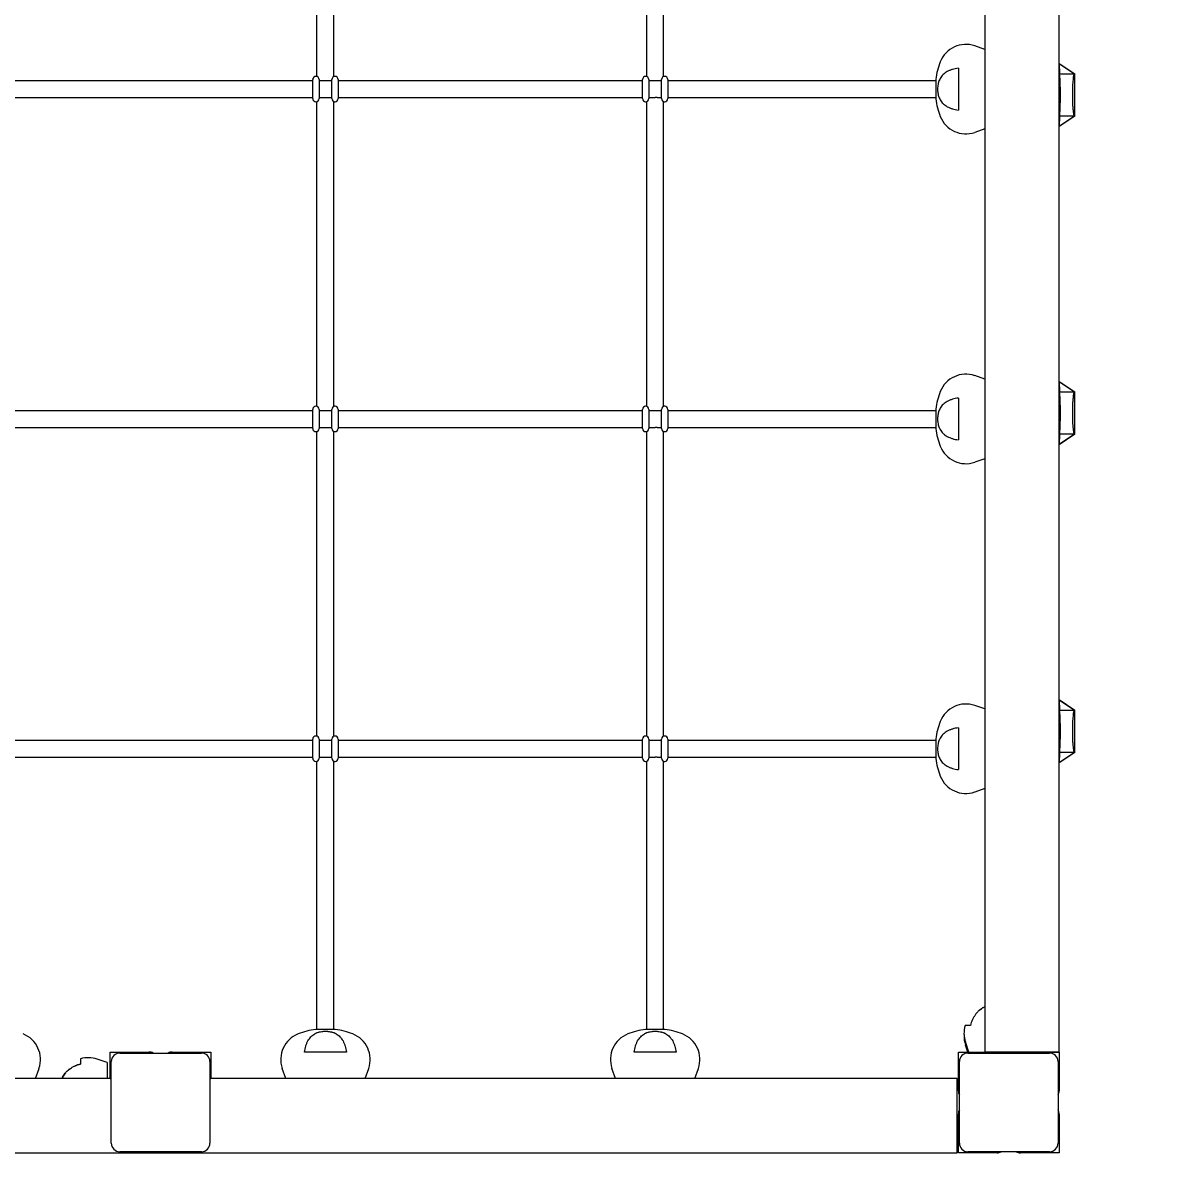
# Model space of a CAD drawing. Extents: x -5207 to 7460, y -6482 to 6318.
# Drawn here: x 2270 to 3346, y -1671 to -582 of the extents above; entities that cross this region are included whole.
import ezdxf

# ---------------------------------------------------------------- set-up
doc = ezdxf.new("R2010")
doc.units = 0
doc.header["$LTSCALE"] = 5
doc.header["$PDMODE"] = 33
doc.header["$PDSIZE"] = 20
doc.layers.get('Defpoints').update_dxf_attribs({"linetype": 'CONTINUOUS'})
for name, color, linetype in [('Lg_area', 4, 'CONTINUOUS'), ('Lg_dim', 7, 'CONTINUOUS'), ('Lg_prod', 40, 'CONTINUOUS')]:
    doc.layers.add(name, color=color, linetype=linetype)
doc.styles.add('LG1', font='arial.ttf', dxfattribs={"height": 185})
doc.dimstyles.new('LG_DIM', dxfattribs={"dimtxt": 185, "dimasz": 120, "dimexe": 50, "dimexo": 1, "dimgap": 50, "dimtad": 0, "dimtih": 1, "dimtoh": 1, "dimdec": 0, "dimrnd": 10, "dimdsep": 46, "dimtxsty": 'LG1', "dimcen": 2.5, "dimclrt": 4, "dimadec": 4, "dimazin": 0, "dimtfac": 1, "dimtdec": 0, "dimtmove": 0, "dimatfit": 3, "dimfxl": 1, "dimtolj": 1, "dimtzin": 0, "dimarcsym": 0})

# ---------------------------------------------------------------- blocks, each defined once
blk = doc.blocks.new('*D4')
at = {"layer": 'Defpoints', "color": 0, "transparency": 16777216}
for p in [(-2635.8, 778.5, 0.2), (5060.8, -1646.5), (5060.8, -6051.4)]:
    blk.add_point(p, dxfattribs=at)
at = {"layer": 'Lg_dim', "color": 0, "lineweight": -2, "transparency": 16777216}
for p, q in [((-2635.8, 777.5), (-2635.8, -6101.4)), ((5060.8, -1647.5), (5060.8, -6101.4)), ((-2515.8, -6051.4), (539, -6051.4)), ((4940.8, -6051.4), (1808.5, -6051.4))]:
    blk.add_line(p, q, dxfattribs=at)
at = {"layer": 'Lg_dim', "color": 0, "transparency": 16777216}
for points in [[(-2515.8, -6031.4), (-2515.8, -6071.4), (-2635.8, -6051.4)], [(4940.8, -6031.4), (4940.8, -6071.4), (5060.8, -6051.4)]]:
    blk.add_solid(points, dxfattribs=at)
at = {"layer": 'Lg_dim', "color": 4, "transparency": 16777216, "insert": (1173.7, -6051.4), "char_height": 185, "attachment_point": 5, "style": 'LG1'}
blk.add_mtext('\\A1;7700 mm\\P [(25\'-3{\\H1.000000x;\\S1/4;}")]', dxfattribs=at)
blk = doc.blocks.new('*D5')
at = {"layer": 'Defpoints', "color": 0, "transparency": 16777216}
for p in [(-283.4, 3694.5, 0.2), (-100, -4659.7), (6750.7, -4659.7)]:
    blk.add_point(p, dxfattribs=at)
at = {"layer": 'Lg_dim', "color": 0, "lineweight": -2, "transparency": 16777216}
for p, q in [((-282.4, 3694.5), (6800.7, 3694.5)), ((6750.7, 3574.5), (6750.7, -297.9)), ((6750.7, -4539.7), (6750.7, -1197.7)), ((-99, -4659.7), (6800.7, -4659.7))]:
    blk.add_line(p, q, dxfattribs=at)
at = {"layer": 'Lg_dim', "color": 0, "transparency": 16777216}
for points in [[(6730.7, 3574.5), (6770.7, 3574.5), (6750.7, 3694.5)], [(6730.7, -4539.7), (6770.7, -4539.7), (6750.7, -4659.7)]]:
    blk.add_solid(points, dxfattribs=at)
at = {"layer": 'Lg_dim', "color": 4, "transparency": 16777216, "insert": (6750.7, -747.8), "char_height": 185, "attachment_point": 5, "style": 'LG1'}
blk.add_mtext('\\A1;8350 mm\\P [(27\'-5{\\H1.000000x;\\S1/8;}")]', dxfattribs=at)

msp = doc.modelspace()

# ---------------------------------------------------------------- linework, layer by layer
at = {"layer": 'Lg_area', "linetype": 'Continuous', "lineweight": 0}
for radius in [1814.3, 1814]:
    msp.add_arc((3246.5, -1646.5), radius, 270, 0, dxfattribs=at)
at = {"layer": 'Lg_prod', "linetype": 'Continuous', "lineweight": 0}
for p, q in [((3177.5, -48.5), (3177.5, -1552.5)), ((3247.5, -1552.5), (3247.5, -48.5)), ((2547.5, -632.7), (2547.5, -345.3)), ((2563.5, -632.7), (2563.5, -345.3)), ((2858.5, -632.7), (2858.5, -345.3)), ((2874.5, -632.7), (2874.5, -345.3)), ((3177.5, -607), (3168, -603.7)), ((3247.5, -620.2), (3262.5, -630)), ((3247.5, -620.2), (3247.6, -620.3)), ((3247.6, -620.3), (3262, -630)), ((3247.6, -620.3), (3247.8, -630)), ((3152.5, -624.8), (3152.5, -644.5)), ((3247.8, -630), (3262, -630)), ((3247.8, -630), (3247.9, -630.4)), ((3261.6, -630.4), (3262, -630)), ((3262, -630), (3262, -630)), ((3262, -630), (3262.5, -630)), ((3262.5, -670), (3262.5, -630)), ((2256.5, -636.5), (2543.5, -636.5)), ((2543.5, -653.5), (2543.5, -635.5)), ((2547.5, -632.5), (2546.5, -632.5)), ((2549.5, -635.5), (2549.5, -653.5)), ((2549.5, -636.5), (2561.5, -636.5)), ((2561.5, -653.5), (2561.5, -635.5)), ((2564.5, -632.5), (2563.5, -632.5)), ((2567.5, -635.5), (2567.5, -653.5)), ((2567.5, -636.5), (2854.5, -636.5)), ((2854.5, -653.5), (2854.5, -635.5)), ((2858.5, -632.5), (2857.5, -632.5)), ((2860.5, -635.5), (2860.5, -653.5)), ((2860.5, -636.5), (2866.6, -636.5)), ((2866.6, -636.5), (2868.4, -636.5)), ((2868.4, -636.5), (2872.5, -636.5)), ((2872.5, -653.5), (2872.5, -635.5)), ((2875.5, -632.5), (2874.5, -632.5)), ((2878.5, -635.5), (2878.5, -653.5)), ((2878.5, -636.5), (3131.1, -636.5)), ((3131.1, -635.3), (3131.1, -644.5)), ((3134.3, -636.5), (3134.3, -636.5)), ((2256.5, -652.5), (2543.5, -652.5)), ((2549.5, -652.5), (2561.5, -652.5)), ((2567.5, -652.5), (2854.5, -652.5)), ((2860.5, -652.5), (2866.6, -652.5)), ((2868.4, -652.5), (2866.6, -652.5)), ((2868.4, -652.5), (2872.5, -652.5)), ((2878.5, -652.5), (3131.1, -652.5)), ((3131.1, -644.5), (3131.1, -653.7)), ((3152.5, -644.5), (3152.5, -664.2)), ((2546.5, -656.5), (2547.5, -656.5)), ((2547.5, -943.7), (2547.5, -656.3)), ((2563.5, -943.7), (2563.5, -656.3)), ((2563.5, -656.5), (2564.5, -656.5)), ((2857.5, -656.5), (2858.5, -656.5)), ((2858.5, -943.7), (2858.5, -656.3)), ((2874.5, -943.7), (2874.5, -656.3)), ((2874.5, -656.5), (2875.5, -656.5)), ((3262.5, -670), (3247.5, -679.8)), ((3262, -670), (3247.6, -679.7)), ((3247.8, -670), (3247.6, -679.7)), ((3247.9, -669.6), (3247.8, -670)), ((3262, -670), (3247.8, -670)), ((3261.6, -669.6), (3262, -670)), ((3262.5, -670), (3262, -670)), ((3262, -670), (3262, -670)), ((3177.5, -682), (3168, -685.3)), ((3247.6, -679.7), (3247.5, -679.8)), ((3177.5, -918), (3168, -914.7)), ((3247.5, -920.2), (3262.5, -930)), ((3247.5, -920.2), (3247.6, -920.3)), ((3247.6, -920.3), (3262, -930)), ((3247.6, -920.3), (3247.8, -930)), ((3152.5, -935.8), (3152.5, -955.5)), ((3247.8, -930), (3262, -930)), ((3247.8, -930), (3247.9, -930.4)), ((3261.6, -930.4), (3262, -930)), ((3262, -930), (3262, -930)), ((3262, -930), (3262.5, -930)), ((3262.5, -970), (3262.5, -930)), ((2543.5, -964.5), (2543.5, -946.5)), ((2547.5, -943.5), (2546.5, -943.5)), ((2549.5, -946.5), (2549.5, -964.5)), ((2561.5, -964.5), (2561.5, -946.5)), ((2564.5, -943.5), (2563.5, -943.5)), ((2567.5, -946.5), (2567.5, -964.5)), ((2854.5, -964.5), (2854.5, -946.5)), ((2858.5, -943.5), (2857.5, -943.5)), ((2860.5, -946.5), (2860.5, -964.5)), ((2872.5, -964.5), (2872.5, -946.5)), ((2875.5, -943.5), (2874.5, -943.5)), ((2878.5, -946.5), (2878.5, -964.5)), ((3131.1, -946.3), (3131.1, -955.5)), ((2256.5, -947.5), (2543.5, -947.5)), ((2549.5, -947.5), (2561.5, -947.5)), ((2567.5, -947.5), (2854.5, -947.5)), ((2860.5, -947.5), (2866.6, -947.5)), ((2866.6, -947.5), (2868.4, -947.5)), ((2868.4, -947.5), (2872.5, -947.5)), ((2878.5, -947.5), (3131.1, -947.5)), ((3131.1, -955.5), (3131.1, -964.7)), ((3134.3, -947.5), (3134.3, -947.5)), ((3152.5, -955.5), (3152.5, -975.2)), ((2256.5, -963.5), (2543.5, -963.5)), ((2546.5, -967.5), (2547.5, -967.5)), ((2547.5, -1254.7), (2547.5, -967.3)), ((2549.5, -963.5), (2561.5, -963.5)), ((2563.5, -1254.7), (2563.5, -967.3)), ((2563.5, -967.5), (2564.5, -967.5)), ((2567.5, -963.5), (2854.5, -963.5)), ((2857.5, -967.5), (2858.5, -967.5)), ((2858.5, -1254.7), (2858.5, -967.3)), ((2860.5, -963.5), (2866.6, -963.5)), ((2868.4, -963.5), (2866.6, -963.5)), ((2868.4, -963.5), (2872.5, -963.5)), ((2874.5, -1254.7), (2874.5, -967.3)), ((2874.5, -967.5), (2875.5, -967.5)), ((2878.5, -963.5), (3131.1, -963.5)), ((3262.5, -970), (3247.5, -979.8)), ((3247.6, -979.7), (3247.5, -979.8)), ((3262, -970), (3247.6, -979.7)), ((3247.8, -970), (3247.6, -979.7)), ((3247.9, -969.6), (3247.8, -970)), ((3262, -970), (3247.8, -970)), ((3261.6, -969.6), (3262, -970)), ((3262.5, -970), (3262, -970)), ((3262, -970), (3262, -970)), ((3177.5, -993), (3168, -996.3)), ((3177.5, -1229), (3168, -1225.7)), ((3247.5, -1220.2), (3262.5, -1230)), ((3247.5, -1220.2), (3247.6, -1220.3)), ((3247.6, -1220.3), (3262, -1230)), ((3247.6, -1220.3), (3247.8, -1230)), ((3247.8, -1230), (3262, -1230)), ((3247.8, -1230), (3247.9, -1230.4)), ((3261.6, -1230.4), (3262, -1230)), ((3262, -1230), (3262, -1230)), ((3262, -1230), (3262.5, -1230)), ((3262.5, -1270), (3262.5, -1230)), ((3152.5, -1246.8), (3152.5, -1266.5)), ((2256.5, -1258.5), (2543.5, -1258.5)), ((2543.5, -1275.5), (2543.5, -1257.5)), ((2547.5, -1254.5), (2546.5, -1254.5)), ((2549.5, -1257.5), (2549.5, -1275.5)), ((2549.5, -1258.5), (2561.5, -1258.5)), ((2561.5, -1275.5), (2561.5, -1257.5)), ((2564.5, -1254.5), (2563.5, -1254.5)), ((2567.5, -1257.5), (2567.5, -1275.5)), ((2567.5, -1258.5), (2854.5, -1258.5)), ((2854.5, -1275.5), (2854.5, -1257.5)), ((2858.5, -1254.5), (2857.5, -1254.5)), ((2860.5, -1257.5), (2860.5, -1275.5)), ((2860.5, -1258.5), (2866.6, -1258.5)), ((2866.6, -1258.5), (2868.4, -1258.5)), ((2868.4, -1258.5), (2872.5, -1258.5)), ((2872.5, -1275.5), (2872.5, -1257.5)), ((2875.5, -1254.5), (2874.5, -1254.5)), ((2878.5, -1257.5), (2878.5, -1275.5)), ((2878.5, -1258.5), (3131.1, -1258.5)), ((3131.1, -1257.3), (3131.1, -1266.5)), ((3134.3, -1258.5), (3134.3, -1258.5)), ((3131.1, -1266.5), (3131.1, -1275.7)), ((3152.5, -1266.5), (3152.5, -1286.2)), ((3262.5, -1270), (3247.5, -1279.8)), ((3262, -1270), (3247.6, -1279.7)), ((3247.8, -1270), (3247.6, -1279.7)), ((3247.9, -1269.6), (3247.8, -1270)), ((3262, -1270), (3247.8, -1270)), ((3261.6, -1269.6), (3262, -1270)), ((3262.5, -1270), (3262, -1270)), ((3262, -1270), (3262, -1270)), ((2256.5, -1274.5), (2543.5, -1274.5)), ((2546.5, -1278.5), (2547.5, -1278.5)), ((2547.5, -1531.1), (2547.5, -1278.3)), ((2549.5, -1274.5), (2561.5, -1274.5)), ((2563.5, -1531.1), (2563.5, -1278.3)), ((2563.5, -1278.5), (2564.5, -1278.5)), ((2567.5, -1274.5), (2854.5, -1274.5)), ((2857.5, -1278.5), (2858.5, -1278.5)), ((2858.5, -1531.1), (2858.5, -1278.3)), ((2860.5, -1274.5), (2866.6, -1274.5)), ((2868.4, -1274.5), (2866.6, -1274.5)), ((2868.4, -1274.5), (2872.5, -1274.5)), ((2874.5, -1531.1), (2874.5, -1278.3)), ((2874.5, -1278.5), (2875.5, -1278.5)), ((2878.5, -1274.5), (3131.1, -1274.5)), ((3247.6, -1279.7), (3247.5, -1279.8)), ((3177.5, -1304), (3168, -1307.3)), ((2555.5, -1531.1), (2546.3, -1531.1)), ((2547.5, -1534.3), (2547.5, -1534.3)), ((2564.7, -1531.1), (2555.5, -1531.1)), ((2866.5, -1531.1), (2857.3, -1531.1)), ((2858.5, -1534.3), (2858.5, -1534.3)), ((2875.7, -1531.1), (2866.5, -1531.1)), ((3163.8, -1527.5), (3158.8, -1527.5)), ((3162.5, -1552.5), (3159.2, -1543)), ((3161.5, -1552.5), (3159.2, -1546)), ((2352.5, -1552.5), (2389, -1552.5)), ((2352.5, -1577.5), (2352.5, -1552.5)), ((2361.5, -1553.5), (2438.5, -1553.5)), ((2411, -1552.5), (2447.5, -1552.5)), ((2447.5, -1552.5), (2447.5, -1577.5)), ((2555.5, -1552.5), (2535.8, -1552.5)), ((2575.2, -1552.5), (2555.5, -1552.5)), ((2866.5, -1552.5), (2846.8, -1552.5)), ((2886.2, -1552.5), (2866.5, -1552.5)), ((3152.5, -1589), (3152.5, -1552.5)), ((3152.5, -1552.5), (3189, -1552.5)), ((3161.5, -1553.5), (3238.5, -1553.5)), ((3247.5, -1552.5), (3177.5, -1552.5)), ((3211, -1552.5), (3247.5, -1552.5)), ((3247.5, -1552.5), (3247.5, -1589)), ((2282, -1577.5), (2285.3, -1568)), ((2324.5, -1558.8), (2324.5, -1563.8)), ((2349.5, -1562.5), (2340, -1559.2)), ((2349.5, -1562.5), (2349.5, -1577.5)), ((2353.5, -1638.5), (2353.5, -1561.5)), ((2446.5, -1561.5), (2446.5, -1638.5)), ((2518, -1577.5), (2514.7, -1568)), ((2593, -1577.5), (2596.3, -1568)), ((2829, -1577.5), (2825.7, -1568)), ((2904, -1577.5), (2907.3, -1568)), ((3153.5, -1638.5), (3153.5, -1561.5)), ((3246.5, -1561.5), (3246.5, -1638.5)), ((2353.5, -1577.5), (1647.5, -1577.5)), ((2352.5, -1577.5), (2353.5, -1577.5)), ((3151.5, -1577.5), (2446.5, -1577.5)), ((2446.5, -1577.5), (2447.5, -1577.5)), ((3151.5, -1647.5), (3151.5, -1577.5)), ((3152.5, -1647.5), (3152.5, -1611)), ((3247.5, -1611), (3247.5, -1647.5)), ((1647.5, -1647.5), (3151.5, -1647.5)), ((2438.5, -1646.5), (2361.5, -1646.5)), ((3189, -1647.5), (3152.5, -1647.5)), ((3238.5, -1646.5), (3161.5, -1646.5)), ((3247.5, -1647.5), (3211, -1647.5))]:
    msp.add_line(p, q, dxfattribs=at)
for centre, radius, start, end in [((3159.6, -628.3), 26, 71, 158.3892), ((3200.5, -644.5), 70, 158.3892, 172.425), ((2546.5, -635.5), 3, 90, 180), ((2546.5, -635.5), 3, 0, 90), ((2564.5, -635.5), 3, 90, 180), ((2564.5, -635.5), 3, 0, 90), ((2857.5, -635.5), 3, 90, 180), ((2857.5, -635.5), 3, 0, 90), ((2875.5, -635.5), 3, 90, 180), ((2875.5, -635.5), 3, 0, 90), ((2546.5, -653.5), 3, 180, 270), ((2546.5, -653.5), 3, 270, 0), ((2564.5, -653.5), 3, 180, 270), ((2564.5, -653.5), 3, 270, 0), ((2857.5, -653.5), 3, 180, 270), ((2857.5, -653.5), 3, 270, 0), ((2875.5, -653.5), 3, 180, 270), ((2875.5, -653.5), 3, 270, 0), ((3200.5, -644.5), 70, 187.575, 201.6108), ((3159.6, -660.7), 26, 201.6108, 289), ((3159.6, -939.3), 26, 71, 158.3892), ((3200.5, -955.5), 70, 158.3892, 172.425), ((2546.5, -946.5), 3, 90, 180), ((2546.5, -946.5), 3, 0, 90), ((2564.5, -946.5), 3, 90, 180), ((2564.5, -946.5), 3, 0, 90), ((2857.5, -946.5), 3, 90, 180), ((2857.5, -946.5), 3, 0, 90), ((2875.5, -946.5), 3, 90, 180), ((2875.5, -946.5), 3, 0, 90), ((2546.5, -964.5), 3, 180, 270), ((2546.5, -964.5), 3, 270, 0), ((2564.5, -964.5), 3, 180, 270), ((2564.5, -964.5), 3, 270, 0), ((2857.5, -964.5), 3, 180, 270), ((2857.5, -964.5), 3, 270, 0), ((2875.5, -964.5), 3, 180, 270), ((2875.5, -964.5), 3, 270, 0), ((3200.5, -955.5), 70, 187.575, 201.6108), ((3159.6, -971.7), 26, 201.6108, 289), ((3159.6, -1250.3), 26, 71, 158.3892), ((3200.5, -1266.5), 70, 158.3892, 172.425), ((2546.5, -1257.5), 3, 90, 180), ((2546.5, -1257.5), 3, 0, 90), ((2564.5, -1257.5), 3, 90, 180), ((2564.5, -1257.5), 3, 0, 90), ((2857.5, -1257.5), 3, 90, 180), ((2857.5, -1257.5), 3, 0, 90), ((2875.5, -1257.5), 3, 90, 180), ((2875.5, -1257.5), 3, 0, 90), ((2546.5, -1275.5), 3, 180, 270), ((2546.5, -1275.5), 3, 270, 0), ((2564.5, -1275.5), 3, 180, 270), ((2564.5, -1275.5), 3, 270, 0), ((2857.5, -1275.5), 3, 180, 270), ((2857.5, -1275.5), 3, 270, 0), ((2875.5, -1275.5), 3, 180, 270), ((2875.5, -1275.5), 3, 270, 0), ((3200.5, -1266.5), 70, 187.575, 201.6108), ((3159.6, -1282.7), 26, 201.6108, 289), ((2555.5, -1600.5), 70, 97.575, 111.6108), ((2555.5, -1600.5), 70, 68.3892, 82.425), ((2866.5, -1600.5), 70, 97.575, 111.6108), ((2866.5, -1600.5), 70, 68.3892, 82.425), ((3183.8, -1534.6), 26, 164.2247, 199), ((2260.7, -1559.6), 26, 341, 68.3892), ((2539.3, -1559.6), 26, 111.6108, 199), ((2571.7, -1559.6), 26, 341, 68.3892), ((2850.3, -1559.6), 26, 111.6108, 199), ((2882.7, -1559.6), 26, 341, 68.3892), ((3183.8, -1537.6), 26, 176.6879, 199), ((2361.5, -1561.5), 8, 90, 180), ((2389, -1560.5), 8, 61.045, 90), ((2411, -1560.5), 8, 90, 118.955), ((2438.5, -1561.5), 8, 0, 90), ((3161.5, -1561.5), 8, 90, 180), ((3189, -1560.5), 8, 61.045, 90), ((3211, -1560.5), 8, 90, 118.955), ((3238.5, -1561.5), 8, 0, 90), ((2331.6, -1583.8), 26, 71, 105.7753), ((3160.5, -1589), 8, 180, 208.955), ((3239.5, -1589), 8, 331.045, 0), ((3160.5, -1611), 8, 151.045, 180), ((3239.5, -1611), 8, 0, 28.955), ((2361.5, -1638.5), 8, 180, 270), ((2438.5, -1638.5), 8, 270, 0), ((3161.5, -1638.5), 8, 180, 270), ((3238.5, -1638.5), 8, 270, 0), ((3189, -1639.5), 8, 270, 298.955), ((3211, -1639.5), 8, 241.045, 270)]:
    msp.add_arc(centre, radius, start, end, dxfattribs=at)
for centre, major_axis, start_param, end_param in [((3198.4, -656.8), (66.8, -11.6), 2.9022, 2.944561), ((3198.4, -632.2), (66.8, 11.6), 3.338624, 3.380986), ((3198.4, -967.8), (66.8, -11.6), 2.9022, 2.944561), ((3198.4, -943.2), (66.8, 11.6), 3.338624, 3.380986), ((3198.4, -1278.8), (66.8, -11.6), 2.9022, 2.944561), ((3198.4, -1254.2), (66.8, 11.6), 3.338624, 3.380986), ((3187.7, -1573.4), (11.6, 66.8), 0.456134, 0.481936), ((2567.8, -1598.4), (-11.6, 66.8), 0.197032, 0.239393), ((2543.2, -1598.4), (11.6, 66.8), 6.043792, 6.086154), ((2878.8, -1598.4), (-11.6, 66.8), 0.197032, 0.239393), ((2854.2, -1598.4), (11.6, 66.8), 6.043792, 6.086154), ((2370.4, -1587.7), (-66.8, -11.6), 5.80125, 5.827051)]:
    msp.add_ellipse(centre, major_axis=major_axis, ratio=0.701836, start_param=start_param, end_param=end_param, dxfattribs=at)
for points, knots in [([(3152.5, -624.8), (3150.5, -625), (3148.7, -625.4), (3146.5, -626), (3146.1, -626.2), (3145.2, -626.5), (3144.8, -626.6), (3143.6, -627.2), (3142.8, -627.5), (3141.3, -628.4), (3140.6, -628.8), (3139.3, -629.8), (3138.7, -630.3), (3137, -631.9), (3136.1, -633.1), (3135.4, -634.4)], [0.00000021, 0.00000021, 0.00000021, 0.00000021, 0.00600133, 0.00600133, 0.00750161, 0.00750161, 0.00900189, 0.00900189, 0.01200245, 0.01200245, 0.01500301, 0.01500301, 0.01800357, 0.01800357, 0.0240047, 0.0240047, 0.0240047, 0.0240047]), ([(3248.7, -650), (3248.7, -649.7), (3248.7, -649.5), (3248.7, -648.9), (3248.7, -648.6), (3248.7, -647.8), (3248.7, -647.3), (3248.7, -646.6), (3248.7, -646.3), (3248.7, -645.9), (3248.7, -645.6), (3248.7, -644.9), (3248.7, -644.5), (3248.7, -643.7), (3248.7, -643.3), (3248.7, -642.5), (3248.6, -642.2), (3248.6, -641.2), (3248.6, -640.5), (3248.6, -639.4), (3248.6, -638.9), (3248.5, -637.9), (3248.5, -637.4), (3248.5, -636.2), (3248.4, -635.4), (3248.4, -634.2), (3248.3, -633.6), (3248.3, -632.9), (3248.2, -632.7), (3248.2, -632.2), (3248.2, -632.1), (3248.1, -631.2), (3248, -630.7), (3247.9, -630.4)], [0.06215822, 0.06215822, 0.06215822, 0.06215822, 0.0629713, 0.0629713, 0.06378437, 0.06378437, 0.06541052, 0.06541052, 0.0662236, 0.0662236, 0.06703667, 0.06703667, 0.06866282, 0.06866282, 0.07028897, 0.07028897, 0.07191512, 0.07191512, 0.07516742, 0.07516742, 0.07841972, 0.07841972, 0.08167202, 0.08167202, 0.08817662, 0.08817662, 0.09468122, 0.09468122, 0.09793352, 0.09793352, 0.10118582, 0.10118582, 0.11419502, 0.11419502, 0.11419502, 0.11419502]), ([(3261.6, -630.4), (3261.5, -630.7), (3261.3, -631.2), (3261.1, -632.2), (3261, -632.6), (3260.9, -633.4), (3260.9, -633.6), (3260.8, -634.2), (3260.8, -634.5), (3260.7, -635.4), (3260.6, -636.2), (3260.5, -637.4), (3260.4, -637.9), (3260.4, -638.8), (3260.3, -639.4), (3260.3, -640.2), (3260.3, -640.5), (3260.3, -641.1), (3260.2, -641.5), (3260.2, -642.5), (3260.2, -643.2), (3260.1, -644.5), (3260.1, -644.9), (3260.1, -645.8), (3260.1, -646.3), (3260.1, -647.1), (3260.1, -647.3), (3260.1, -647.8), (3260.1, -648.1), (3260.1, -648.6), (3260.1, -648.9), (3260.1, -649.4), (3260.1, -649.7), (3260.1, -650)], [0.01043898, 0.01043898, 0.01043898, 0.01043898, 0.02326784, 0.02326784, 0.02968227, 0.02968227, 0.03288949, 0.03288949, 0.03609671, 0.03609671, 0.04251114, 0.04251114, 0.04571835, 0.04571835, 0.04892557, 0.04892557, 0.05052918, 0.05052918, 0.05213278, 0.05213278, 0.05534, 0.05534, 0.05694361, 0.05694361, 0.05854722, 0.05854722, 0.05934902, 0.05934902, 0.06015082, 0.06015082, 0.06095263, 0.06095263, 0.06175443, 0.06175443, 0.06175443, 0.06175443]), ([(3134.5, -636.2), (3134.2, -636.7), (3134, -637.3), (3133.7, -638.2), (3133.6, -638.6), (3133.4, -639.2), (3133.4, -639.6), (3133.2, -640.6), (3133.1, -641.4), (3132.9, -642.9), (3132.9, -643.7), (3132.9, -644.5)], [0.00054493, 0.00054493, 0.00054493, 0.00054493, 0.002906121, 0.002906121, 0.004086716, 0.004086716, 0.005267312, 0.005267312, 0.007628502, 0.007628502, 0.009989693, 0.009989693, 0.009989693, 0.009989693]), ([(3132.9, -644.5), (3132.9, -644.9), (3132.9, -645.3), (3132.9, -646.1), (3133, -646.5), (3133.1, -647.6), (3133.2, -648.4), (3133.4, -649.8), (3133.6, -650.5), (3134, -651.7), (3134.2, -652.3), (3134.5, -652.8)], [0.009989693, 0.009989693, 0.009989693, 0.009989693, 0.011166891, 0.011166891, 0.012344089, 0.012344089, 0.014698484, 0.014698484, 0.01705288, 0.01705288, 0.019407275, 0.019407275, 0.019407275, 0.019407275]), ([(3247.9, -669.6), (3248, -669.5), (3248, -669.3), (3248.1, -668.8), (3248.1, -668.5), (3248.2, -667.8), (3248.2, -667.3), (3248.3, -666.4), (3248.4, -665.8), (3248.4, -664.5), (3248.5, -663.8), (3248.5, -662.5), (3248.5, -662.1), (3248.6, -661.1), (3248.6, -660.6), (3248.6, -659.4), (3248.6, -658.8), (3248.6, -657.8), (3248.7, -657.4), (3248.7, -656.7), (3248.7, -656.3), (3248.7, -655.4), (3248.7, -655), (3248.7, -654.1), (3248.7, -653.6), (3248.7, -652.7), (3248.7, -652.1), (3248.7, -651.3), (3248.7, -651.1), (3248.7, -650.5), (3248.7, -650.3), (3248.7, -650)], [0.01047501, 0.01047501, 0.01047501, 0.01047501, 0.01693541, 0.01693541, 0.02339581, 0.02339581, 0.02985621, 0.02985621, 0.03631661, 0.03631661, 0.04277702, 0.04277702, 0.04600722, 0.04600722, 0.04923742, 0.04923742, 0.05246762, 0.05246762, 0.05408272, 0.05408272, 0.05569782, 0.05569782, 0.05731292, 0.05731292, 0.05892802, 0.05892802, 0.06054312, 0.06054312, 0.06135067, 0.06135067, 0.06215822, 0.06215822, 0.06215822, 0.06215822]), ([(3260.1, -650), (3260.1, -650.5), (3260.1, -651.1), (3260.1, -651.9), (3260.1, -652.1), (3260.1, -652.7), (3260.1, -652.9), (3260.1, -653.6), (3260.1, -654.1), (3260.1, -654.8), (3260.1, -655), (3260.1, -655.5), (3260.1, -655.7), (3260.2, -656.7), (3260.2, -657.4), (3260.2, -658.5), (3260.3, -658.8), (3260.3, -659.4), (3260.3, -659.7), (3260.3, -660.6), (3260.4, -661.1), (3260.4, -662.1), (3260.5, -662.5), (3260.5, -663.4), (3260.6, -663.8), (3260.7, -664.5), (3260.7, -664.8), (3260.8, -665.8), (3260.9, -666.4), (3261, -667.3), (3261.1, -667.8), (3261.3, -668.8), (3261.5, -669.3), (3261.6, -669.6)], [0.06175443, 0.06175443, 0.06175443, 0.06175443, 0.06334678, 0.06334678, 0.06414295, 0.06414295, 0.06493913, 0.06493913, 0.06653147, 0.06653147, 0.06732765, 0.06732765, 0.06812382, 0.06812382, 0.07130852, 0.07130852, 0.07290086, 0.07290086, 0.07449321, 0.07449321, 0.0776779, 0.0776779, 0.0808626, 0.0808626, 0.08404729, 0.08404729, 0.08723199, 0.08723199, 0.09360138, 0.09360138, 0.09997077, 0.09997077, 0.11270954, 0.11270954, 0.11270954, 0.11270954]), ([(3135.4, -654.6), (3136.1, -655.9), (3137, -657.1), (3138.4, -658.4), (3138.7, -658.7), (3139.3, -659.2), (3139.6, -659.5), (3140.6, -660.2), (3141.3, -660.6), (3142.8, -661.5), (3143.6, -661.8), (3144.8, -662.3), (3145.2, -662.5), (3146, -662.8), (3146.5, -662.9), (3148.7, -663.6), (3150.5, -664), (3152.5, -664.2)], [0.00000056, 0.00000056, 0.00000056, 0.00000056, 0.00599976, 0.00599976, 0.00749957, 0.00749957, 0.00899937, 0.00899937, 0.01199897, 0.01199897, 0.01499857, 0.01499857, 0.01649837, 0.01649837, 0.01799817, 0.01799817, 0.02399737, 0.02399737, 0.02399737, 0.02399737]), ([(3152.5, -935.8), (3150.5, -936), (3148.7, -936.4), (3146.5, -937), (3146.1, -937.2), (3145.2, -937.5), (3144.8, -937.6), (3143.6, -938.2), (3142.8, -938.5), (3141.3, -939.4), (3140.6, -939.8), (3139.3, -940.8), (3138.7, -941.3), (3137, -942.9), (3136.1, -944.1), (3135.4, -945.4)], [0.00000021, 0.00000021, 0.00000021, 0.00000021, 0.00600133, 0.00600133, 0.00750161, 0.00750161, 0.00900189, 0.00900189, 0.01200245, 0.01200245, 0.01500301, 0.01500301, 0.01800357, 0.01800357, 0.0240047, 0.0240047, 0.0240047, 0.0240047]), ([(3248.7, -950), (3248.7, -949.7), (3248.7, -949.5), (3248.7, -948.9), (3248.7, -948.6), (3248.7, -947.8), (3248.7, -947.3), (3248.7, -946.6), (3248.7, -946.3), (3248.7, -945.9), (3248.7, -945.6), (3248.7, -944.9), (3248.7, -944.5), (3248.7, -943.7), (3248.7, -943.3), (3248.7, -942.5), (3248.6, -942.2), (3248.6, -941.2), (3248.6, -940.5), (3248.6, -939.4), (3248.6, -938.9), (3248.5, -937.9), (3248.5, -937.4), (3248.5, -936.2), (3248.4, -935.4), (3248.4, -934.2), (3248.3, -933.6), (3248.3, -932.9), (3248.2, -932.7), (3248.2, -932.2), (3248.2, -932.1), (3248.1, -931.2), (3248, -930.7), (3247.9, -930.4)], [0.06215822, 0.06215822, 0.06215822, 0.06215822, 0.0629713, 0.0629713, 0.06378437, 0.06378437, 0.06541052, 0.06541052, 0.0662236, 0.0662236, 0.06703667, 0.06703667, 0.06866282, 0.06866282, 0.07028897, 0.07028897, 0.07191512, 0.07191512, 0.07516742, 0.07516742, 0.07841972, 0.07841972, 0.08167202, 0.08167202, 0.08817662, 0.08817662, 0.09468122, 0.09468122, 0.09793352, 0.09793352, 0.10118582, 0.10118582, 0.11419502, 0.11419502, 0.11419502, 0.11419502]), ([(3261.6, -930.4), (3261.5, -930.7), (3261.3, -931.2), (3261.1, -932.2), (3261, -932.6), (3260.9, -933.4), (3260.9, -933.6), (3260.8, -934.2), (3260.8, -934.5), (3260.7, -935.4), (3260.6, -936.2), (3260.5, -937.4), (3260.4, -937.9), (3260.4, -938.8), (3260.3, -939.4), (3260.3, -940.2), (3260.3, -940.5), (3260.3, -941.1), (3260.2, -941.5), (3260.2, -942.5), (3260.2, -943.2), (3260.1, -944.5), (3260.1, -944.9), (3260.1, -945.8), (3260.1, -946.3), (3260.1, -947.1), (3260.1, -947.3), (3260.1, -947.8), (3260.1, -948.1), (3260.1, -948.6), (3260.1, -948.9), (3260.1, -949.4), (3260.1, -949.7), (3260.1, -950)], [0.01043898, 0.01043898, 0.01043898, 0.01043898, 0.02326784, 0.02326784, 0.02968227, 0.02968227, 0.03288949, 0.03288949, 0.03609671, 0.03609671, 0.04251114, 0.04251114, 0.04571835, 0.04571835, 0.04892557, 0.04892557, 0.05052918, 0.05052918, 0.05213278, 0.05213278, 0.05534, 0.05534, 0.05694361, 0.05694361, 0.05854722, 0.05854722, 0.05934902, 0.05934902, 0.06015082, 0.06015082, 0.06095263, 0.06095263, 0.06175443, 0.06175443, 0.06175443, 0.06175443]), ([(3134.5, -947.2), (3134.2, -947.7), (3134, -948.3), (3133.7, -949.2), (3133.6, -949.6), (3133.4, -950.2), (3133.4, -950.6), (3133.2, -951.6), (3133.1, -952.4), (3132.9, -953.9), (3132.9, -954.7), (3132.9, -955.5)], [0.00054493, 0.00054493, 0.00054493, 0.00054493, 0.002906121, 0.002906121, 0.004086716, 0.004086716, 0.005267312, 0.005267312, 0.007628502, 0.007628502, 0.009989693, 0.009989693, 0.009989693, 0.009989693]), ([(3132.9, -955.5), (3132.9, -955.9), (3132.9, -956.3), (3132.9, -957.1), (3133, -957.5), (3133.1, -958.6), (3133.2, -959.4), (3133.4, -960.8), (3133.6, -961.5), (3134, -962.7), (3134.2, -963.3), (3134.5, -963.8)], [0.009989693, 0.009989693, 0.009989693, 0.009989693, 0.011166891, 0.011166891, 0.012344089, 0.012344089, 0.014698484, 0.014698484, 0.01705288, 0.01705288, 0.019407275, 0.019407275, 0.019407275, 0.019407275]), ([(3247.9, -969.6), (3248, -969.5), (3248, -969.3), (3248.1, -968.8), (3248.1, -968.5), (3248.2, -967.8), (3248.2, -967.3), (3248.3, -966.4), (3248.4, -965.8), (3248.4, -964.5), (3248.5, -963.8), (3248.5, -962.5), (3248.5, -962.1), (3248.6, -961.1), (3248.6, -960.6), (3248.6, -959.4), (3248.6, -958.8), (3248.6, -957.8), (3248.7, -957.4), (3248.7, -956.7), (3248.7, -956.3), (3248.7, -955.4), (3248.7, -955), (3248.7, -954.1), (3248.7, -953.6), (3248.7, -952.7), (3248.7, -952.1), (3248.7, -951.3), (3248.7, -951.1), (3248.7, -950.5), (3248.7, -950.3), (3248.7, -950)], [0.01047501, 0.01047501, 0.01047501, 0.01047501, 0.01693541, 0.01693541, 0.02339581, 0.02339581, 0.02985621, 0.02985621, 0.03631661, 0.03631661, 0.04277702, 0.04277702, 0.04600722, 0.04600722, 0.04923742, 0.04923742, 0.05246762, 0.05246762, 0.05408272, 0.05408272, 0.05569782, 0.05569782, 0.05731292, 0.05731292, 0.05892802, 0.05892802, 0.06054312, 0.06054312, 0.06135067, 0.06135067, 0.06215822, 0.06215822, 0.06215822, 0.06215822]), ([(3260.1, -950), (3260.1, -950.5), (3260.1, -951.1), (3260.1, -951.9), (3260.1, -952.1), (3260.1, -952.7), (3260.1, -952.9), (3260.1, -953.6), (3260.1, -954.1), (3260.1, -954.8), (3260.1, -955), (3260.1, -955.5), (3260.1, -955.7), (3260.2, -956.7), (3260.2, -957.4), (3260.2, -958.5), (3260.3, -958.8), (3260.3, -959.4), (3260.3, -959.7), (3260.3, -960.6), (3260.4, -961.1), (3260.4, -962.1), (3260.5, -962.5), (3260.5, -963.4), (3260.6, -963.8), (3260.7, -964.5), (3260.7, -964.8), (3260.8, -965.8), (3260.9, -966.4), (3261, -967.3), (3261.1, -967.8), (3261.3, -968.8), (3261.5, -969.3), (3261.6, -969.6)], [0.06175443, 0.06175443, 0.06175443, 0.06175443, 0.06334678, 0.06334678, 0.06414295, 0.06414295, 0.06493913, 0.06493913, 0.06653147, 0.06653147, 0.06732765, 0.06732765, 0.06812382, 0.06812382, 0.07130852, 0.07130852, 0.07290086, 0.07290086, 0.07449321, 0.07449321, 0.0776779, 0.0776779, 0.0808626, 0.0808626, 0.08404729, 0.08404729, 0.08723199, 0.08723199, 0.09360138, 0.09360138, 0.09997077, 0.09997077, 0.11270954, 0.11270954, 0.11270954, 0.11270954]), ([(3135.4, -965.6), (3136.1, -966.9), (3137, -968.1), (3138.4, -969.4), (3138.7, -969.7), (3139.3, -970.2), (3139.6, -970.5), (3140.6, -971.2), (3141.3, -971.6), (3142.8, -972.5), (3143.6, -972.8), (3144.8, -973.3), (3145.2, -973.5), (3146, -973.8), (3146.5, -973.9), (3148.7, -974.6), (3150.5, -975), (3152.5, -975.2)], [0.00000056, 0.00000056, 0.00000056, 0.00000056, 0.00599976, 0.00599976, 0.00749957, 0.00749957, 0.00899937, 0.00899937, 0.01199897, 0.01199897, 0.01499857, 0.01499857, 0.01649837, 0.01649837, 0.01799817, 0.01799817, 0.02399737, 0.02399737, 0.02399737, 0.02399737]), ([(3248.7, -1250), (3248.7, -1249.7), (3248.7, -1249.5), (3248.7, -1248.9), (3248.7, -1248.6), (3248.7, -1247.8), (3248.7, -1247.3), (3248.7, -1246.6), (3248.7, -1246.3), (3248.7, -1245.9), (3248.7, -1245.6), (3248.7, -1244.9), (3248.7, -1244.5), (3248.7, -1243.7), (3248.7, -1243.3), (3248.7, -1242.5), (3248.6, -1242.2), (3248.6, -1241.2), (3248.6, -1240.5), (3248.6, -1239.4), (3248.6, -1238.9), (3248.5, -1237.9), (3248.5, -1237.4), (3248.5, -1236.2), (3248.4, -1235.4), (3248.4, -1234.2), (3248.3, -1233.6), (3248.3, -1232.9), (3248.2, -1232.7), (3248.2, -1232.2), (3248.2, -1232.1), (3248.1, -1231.2), (3248, -1230.7), (3247.9, -1230.4)], [0.06215822, 0.06215822, 0.06215822, 0.06215822, 0.0629713, 0.0629713, 0.06378437, 0.06378437, 0.06541052, 0.06541052, 0.0662236, 0.0662236, 0.06703667, 0.06703667, 0.06866282, 0.06866282, 0.07028897, 0.07028897, 0.07191512, 0.07191512, 0.07516742, 0.07516742, 0.07841972, 0.07841972, 0.08167202, 0.08167202, 0.08817662, 0.08817662, 0.09468122, 0.09468122, 0.09793352, 0.09793352, 0.10118582, 0.10118582, 0.11419502, 0.11419502, 0.11419502, 0.11419502]), ([(3261.6, -1230.4), (3261.5, -1230.7), (3261.3, -1231.2), (3261.1, -1232.2), (3261, -1232.6), (3260.9, -1233.4), (3260.9, -1233.6), (3260.8, -1234.2), (3260.8, -1234.5), (3260.7, -1235.4), (3260.6, -1236.2), (3260.5, -1237.4), (3260.4, -1237.9), (3260.4, -1238.8), (3260.3, -1239.4), (3260.3, -1240.2), (3260.3, -1240.5), (3260.3, -1241.1), (3260.2, -1241.5), (3260.2, -1242.5), (3260.2, -1243.2), (3260.1, -1244.5), (3260.1, -1244.9), (3260.1, -1245.8), (3260.1, -1246.3), (3260.1, -1247.1), (3260.1, -1247.3), (3260.1, -1247.8), (3260.1, -1248.1), (3260.1, -1248.6), (3260.1, -1248.9), (3260.1, -1249.4), (3260.1, -1249.7), (3260.1, -1250)], [0.01043898, 0.01043898, 0.01043898, 0.01043898, 0.02326784, 0.02326784, 0.02968227, 0.02968227, 0.03288949, 0.03288949, 0.03609671, 0.03609671, 0.04251114, 0.04251114, 0.04571835, 0.04571835, 0.04892557, 0.04892557, 0.05052918, 0.05052918, 0.05213278, 0.05213278, 0.05534, 0.05534, 0.05694361, 0.05694361, 0.05854722, 0.05854722, 0.05934902, 0.05934902, 0.06015082, 0.06015082, 0.06095263, 0.06095263, 0.06175443, 0.06175443, 0.06175443, 0.06175443]), ([(3152.5, -1246.8), (3150.5, -1247), (3148.7, -1247.4), (3146.5, -1248), (3146.1, -1248.2), (3145.2, -1248.5), (3144.8, -1248.6), (3143.6, -1249.2), (3142.8, -1249.5), (3141.3, -1250.4), (3140.6, -1250.8), (3139.3, -1251.8), (3138.7, -1252.3), (3137, -1253.9), (3136.1, -1255.1), (3135.4, -1256.4)], [0.00000021, 0.00000021, 0.00000021, 0.00000021, 0.00600133, 0.00600133, 0.00750161, 0.00750161, 0.00900189, 0.00900189, 0.01200245, 0.01200245, 0.01500301, 0.01500301, 0.01800357, 0.01800357, 0.0240047, 0.0240047, 0.0240047, 0.0240047]), ([(3247.9, -1269.6), (3248, -1269.5), (3248, -1269.3), (3248.1, -1268.8), (3248.1, -1268.5), (3248.2, -1267.8), (3248.2, -1267.3), (3248.3, -1266.4), (3248.4, -1265.8), (3248.4, -1264.5), (3248.5, -1263.8), (3248.5, -1262.5), (3248.5, -1262.1), (3248.6, -1261.1), (3248.6, -1260.6), (3248.6, -1259.4), (3248.6, -1258.8), (3248.6, -1257.8), (3248.7, -1257.4), (3248.7, -1256.7), (3248.7, -1256.3), (3248.7, -1255.4), (3248.7, -1255), (3248.7, -1254.1), (3248.7, -1253.6), (3248.7, -1252.7), (3248.7, -1252.1), (3248.7, -1251.3), (3248.7, -1251.1), (3248.7, -1250.5), (3248.7, -1250.3), (3248.7, -1250)], [0.01047501, 0.01047501, 0.01047501, 0.01047501, 0.01693541, 0.01693541, 0.02339581, 0.02339581, 0.02985621, 0.02985621, 0.03631661, 0.03631661, 0.04277702, 0.04277702, 0.04600722, 0.04600722, 0.04923742, 0.04923742, 0.05246762, 0.05246762, 0.05408272, 0.05408272, 0.05569782, 0.05569782, 0.05731292, 0.05731292, 0.05892802, 0.05892802, 0.06054312, 0.06054312, 0.06135067, 0.06135067, 0.06215822, 0.06215822, 0.06215822, 0.06215822]), ([(3260.1, -1250), (3260.1, -1250.5), (3260.1, -1251.1), (3260.1, -1251.9), (3260.1, -1252.1), (3260.1, -1252.7), (3260.1, -1252.9), (3260.1, -1253.6), (3260.1, -1254.1), (3260.1, -1254.8), (3260.1, -1255), (3260.1, -1255.5), (3260.1, -1255.7), (3260.2, -1256.7), (3260.2, -1257.4), (3260.2, -1258.5), (3260.3, -1258.8), (3260.3, -1259.4), (3260.3, -1259.7), (3260.3, -1260.6), (3260.4, -1261.1), (3260.4, -1262.1), (3260.5, -1262.5), (3260.5, -1263.4), (3260.6, -1263.8), (3260.7, -1264.5), (3260.7, -1264.8), (3260.8, -1265.8), (3260.9, -1266.4), (3261, -1267.3), (3261.1, -1267.8), (3261.3, -1268.8), (3261.5, -1269.3), (3261.6, -1269.6)], [0.06175443, 0.06175443, 0.06175443, 0.06175443, 0.06334678, 0.06334678, 0.06414295, 0.06414295, 0.06493913, 0.06493913, 0.06653147, 0.06653147, 0.06732765, 0.06732765, 0.06812382, 0.06812382, 0.07130852, 0.07130852, 0.07290086, 0.07290086, 0.07449321, 0.07449321, 0.0776779, 0.0776779, 0.0808626, 0.0808626, 0.08404729, 0.08404729, 0.08723199, 0.08723199, 0.09360138, 0.09360138, 0.09997077, 0.09997077, 0.11270954, 0.11270954, 0.11270954, 0.11270954]), ([(3134.5, -1258.2), (3134.2, -1258.7), (3134, -1259.3), (3133.7, -1260.2), (3133.6, -1260.6), (3133.4, -1261.2), (3133.4, -1261.6), (3133.2, -1262.6), (3133.1, -1263.4), (3132.9, -1264.9), (3132.9, -1265.7), (3132.9, -1266.5)], [0.00054493, 0.00054493, 0.00054493, 0.00054493, 0.002906121, 0.002906121, 0.004086716, 0.004086716, 0.005267312, 0.005267312, 0.007628502, 0.007628502, 0.009989693, 0.009989693, 0.009989693, 0.009989693]), ([(3132.9, -1266.5), (3132.9, -1266.9), (3132.9, -1267.3), (3132.9, -1268.1), (3133, -1268.5), (3133.1, -1269.6), (3133.2, -1270.4), (3133.4, -1271.8), (3133.6, -1272.5), (3134, -1273.7), (3134.2, -1274.3), (3134.5, -1274.8)], [0.009989693, 0.009989693, 0.009989693, 0.009989693, 0.011166891, 0.011166891, 0.012344089, 0.012344089, 0.014698484, 0.014698484, 0.01705288, 0.01705288, 0.019407275, 0.019407275, 0.019407275, 0.019407275]), ([(3135.4, -1276.6), (3136.1, -1277.9), (3137, -1279.1), (3138.4, -1280.4), (3138.7, -1280.7), (3139.3, -1281.2), (3139.6, -1281.5), (3140.6, -1282.2), (3141.3, -1282.6), (3142.8, -1283.5), (3143.6, -1283.8), (3144.8, -1284.3), (3145.2, -1284.5), (3146, -1284.8), (3146.5, -1284.9), (3148.7, -1285.6), (3150.5, -1286), (3152.5, -1286.2)], [0.00000056, 0.00000056, 0.00000056, 0.00000056, 0.00599976, 0.00599976, 0.00749957, 0.00749957, 0.00899937, 0.00899937, 0.01199897, 0.01199897, 0.01499857, 0.01499857, 0.01649837, 0.01649837, 0.01799817, 0.01799817, 0.02399737, 0.02399737, 0.02399737, 0.02399737]), ([(3176.3, -1510.4), (3174.9, -1511.1), (3173.5, -1512), (3172, -1513.4), (3171.6, -1513.7), (3171, -1514.3), (3170.7, -1514.6), (3169.8, -1515.6), (3169.2, -1516.3), (3168.2, -1517.8), (3167.7, -1518.6), (3166.9, -1519.8), (3166.7, -1520.2), (3166.3, -1521), (3166, -1521.5), (3165, -1523.7), (3164.3, -1525.5), (3163.8, -1527.5)], [0.00000056, 0.00000056, 0.00000056, 0.00000056, 0.00599976, 0.00599976, 0.00749957, 0.00749957, 0.00899937, 0.00899937, 0.01199897, 0.01199897, 0.01499857, 0.01499857, 0.01649837, 0.01649837, 0.01799817, 0.01799817, 0.02399737, 0.02399737, 0.02399737, 0.02399737]), ([(3172.9, -1512.6), (3172.7, -1512.8), (3172.5, -1513), (3172, -1513.4), (3171.6, -1513.7), (3171, -1514.3), (3170.7, -1514.6), (3170.3, -1515.1), (3170.1, -1515.3), (3170, -1515.5)], [0.00495113, 0.00495113, 0.00495113, 0.00495113, 0.005999765, 0.005999765, 0.007499565, 0.007499565, 0.008999366, 0.008999366, 0.009725422, 0.009725422, 0.009725422, 0.009725422]), ([(3172.9, -1512.6), (3172.7, -1512.8), (3172.5, -1513), (3172, -1513.4), (3171.6, -1513.7), (3171, -1514.3), (3170.7, -1514.6), (3170.3, -1515.1), (3170.1, -1515.3), (3170, -1515.5)], [0.00495113, 0.00495113, 0.00495113, 0.00495113, 0.005999765, 0.005999765, 0.007499565, 0.007499565, 0.008999366, 0.008999366, 0.009725422, 0.009725422, 0.009725422, 0.009725422]), ([(3172.9, -1512.6), (3172.7, -1512.8), (3172.5, -1513), (3172, -1513.4), (3171.6, -1513.7), (3171, -1514.3), (3170.7, -1514.6), (3170.3, -1515.1), (3170.1, -1515.3), (3170, -1515.5)], [0.00495113, 0.00495113, 0.00495113, 0.00495113, 0.005999765, 0.005999765, 0.007499565, 0.007499565, 0.008999366, 0.008999366, 0.009725422, 0.009725422, 0.009725422, 0.009725422]), ([(3172.1, -1513.3), (3172.1, -1513.3), (3172.2, -1513.2), (3173.5, -1512), (3174.9, -1511.1), (3176.3, -1510.4)], [0.017683201, 0.017683201, 0.017683201, 0.017683201, 0.018003575, 0.018003575, 0.024004698, 0.024004698, 0.024004698, 0.024004698]), ([(2547.2, -1534.5), (2547.7, -1534.2), (2548.3, -1534), (2549.2, -1533.7), (2549.5, -1533.6), (2550.2, -1533.4), (2550.6, -1533.4), (2551.6, -1533.2), (2552.4, -1533.1), (2553.5, -1533), (2553.9, -1532.9), (2554.7, -1532.9), (2555.1, -1532.9), (2555.5, -1532.9)], [0.000458869, 0.000458869, 0.000458869, 0.000458869, 0.002819918, 0.002819918, 0.004000443, 0.004000443, 0.005180967, 0.005180967, 0.007542017, 0.007542017, 0.008722541, 0.008722541, 0.009903066, 0.009903066, 0.009903066, 0.009903066]), ([(2555.5, -1532.9), (2555.9, -1532.9), (2556.3, -1532.9), (2557.1, -1532.9), (2557.5, -1533), (2558.6, -1533.1), (2559.4, -1533.2), (2560.4, -1533.4), (2560.8, -1533.4), (2561.4, -1533.6), (2561.8, -1533.7), (2562.7, -1534), (2563.3, -1534.2), (2563.8, -1534.5)], [0.009903066, 0.009903066, 0.009903066, 0.009903066, 0.011080336, 0.011080336, 0.012257606, 0.012257606, 0.014612146, 0.014612146, 0.015789416, 0.015789416, 0.016966686, 0.016966686, 0.019321226, 0.019321226, 0.019321226, 0.019321226]), ([(2858.2, -1534.5), (2858.7, -1534.2), (2859.3, -1534), (2860.2, -1533.7), (2860.5, -1533.6), (2861.2, -1533.4), (2861.6, -1533.4), (2862.6, -1533.2), (2863.4, -1533.1), (2864.5, -1533), (2864.9, -1532.9), (2865.7, -1532.9), (2866.1, -1532.9), (2866.5, -1532.9)], [0.000458869, 0.000458869, 0.000458869, 0.000458869, 0.002819918, 0.002819918, 0.004000443, 0.004000443, 0.005180967, 0.005180967, 0.007542017, 0.007542017, 0.008722541, 0.008722541, 0.009903066, 0.009903066, 0.009903066, 0.009903066]), ([(2866.5, -1532.9), (2866.9, -1532.9), (2867.3, -1532.9), (2868.1, -1532.9), (2868.5, -1533), (2869.6, -1533.1), (2870.4, -1533.2), (2871.4, -1533.4), (2871.8, -1533.4), (2872.4, -1533.6), (2872.8, -1533.7), (2873.7, -1534), (2874.3, -1534.2), (2874.8, -1534.5)], [0.009903066, 0.009903066, 0.009903066, 0.009903066, 0.011080336, 0.011080336, 0.012257606, 0.012257606, 0.014612146, 0.014612146, 0.015789416, 0.015789416, 0.016966686, 0.016966686, 0.019321226, 0.019321226, 0.019321226, 0.019321226]), ([(2535.8, -1552.5), (2536, -1550.5), (2536.4, -1548.7), (2537, -1546.5), (2537.2, -1546.1), (2537.5, -1545.2), (2537.6, -1544.8), (2538.2, -1543.6), (2538.5, -1542.8), (2539.4, -1541.3), (2539.8, -1540.6), (2540.8, -1539.3), (2541.3, -1538.7), (2542.9, -1537), (2544.1, -1536.1), (2545.4, -1535.4)], [0.00000021, 0.00000021, 0.00000021, 0.00000021, 0.00600133, 0.00600133, 0.00750161, 0.00750161, 0.00900189, 0.00900189, 0.01200245, 0.01200245, 0.01500301, 0.01500301, 0.01800357, 0.01800357, 0.0240047, 0.0240047, 0.0240047, 0.0240047]), ([(2565.6, -1535.4), (2566.9, -1536.1), (2568.1, -1537), (2569.4, -1538.4), (2569.7, -1538.7), (2570.2, -1539.3), (2570.5, -1539.6), (2571.2, -1540.6), (2571.6, -1541.3), (2572.5, -1542.8), (2572.8, -1543.6), (2573.3, -1544.8), (2573.5, -1545.2), (2573.8, -1546), (2573.9, -1546.5), (2574.6, -1548.7), (2575, -1550.5), (2575.2, -1552.5)], [0.00000056, 0.00000056, 0.00000056, 0.00000056, 0.00599976, 0.00599976, 0.00749957, 0.00749957, 0.00899937, 0.00899937, 0.01199897, 0.01199897, 0.01499857, 0.01499857, 0.01649837, 0.01649837, 0.01799817, 0.01799817, 0.02399737, 0.02399737, 0.02399737, 0.02399737]), ([(2846.8, -1552.5), (2847, -1550.5), (2847.4, -1548.7), (2848, -1546.5), (2848.2, -1546.1), (2848.5, -1545.2), (2848.6, -1544.8), (2849.2, -1543.6), (2849.5, -1542.8), (2850.4, -1541.3), (2850.8, -1540.6), (2851.8, -1539.3), (2852.3, -1538.7), (2853.9, -1537), (2855.1, -1536.1), (2856.4, -1535.4)], [0.00000021, 0.00000021, 0.00000021, 0.00000021, 0.00600133, 0.00600133, 0.00750161, 0.00750161, 0.00900189, 0.00900189, 0.01200245, 0.01200245, 0.01500301, 0.01500301, 0.01800357, 0.01800357, 0.0240047, 0.0240047, 0.0240047, 0.0240047]), ([(2876.6, -1535.4), (2877.9, -1536.1), (2879.1, -1537), (2880.4, -1538.4), (2880.7, -1538.7), (2881.2, -1539.3), (2881.5, -1539.6), (2882.2, -1540.6), (2882.6, -1541.3), (2883.5, -1542.8), (2883.8, -1543.6), (2884.3, -1544.8), (2884.5, -1545.2), (2884.8, -1546), (2884.9, -1546.5), (2885.6, -1548.7), (2886, -1550.5), (2886.2, -1552.5)], [0.00000056, 0.00000056, 0.00000056, 0.00000056, 0.00599976, 0.00599976, 0.00749957, 0.00749957, 0.00899937, 0.00899937, 0.01199897, 0.01199897, 0.01499857, 0.01499857, 0.01649837, 0.01649837, 0.01799817, 0.01799817, 0.02399737, 0.02399737, 0.02399737, 0.02399737]), ([(2324.5, -1563.8), (2322.5, -1564.3), (2320.7, -1565), (2318.5, -1566), (2318.1, -1566.2), (2317.2, -1566.7), (2316.8, -1566.9), (2315.6, -1567.6), (2314.8, -1568.2), (2313.3, -1569.2), (2312.6, -1569.8), (2311.3, -1571), (2310.7, -1571.6), (2309, -1573.5), (2308.1, -1574.9), (2307.4, -1576.3)], [0.00000021, 0.00000021, 0.00000021, 0.00000021, 0.00600133, 0.00600133, 0.00750161, 0.00750161, 0.00900189, 0.00900189, 0.01200245, 0.01200245, 0.01500301, 0.01500301, 0.01800357, 0.01800357, 0.0240047, 0.0240047, 0.0240047, 0.0240047]), ([(2312, -1570.3), (2312.7, -1569.8), (2313.4, -1569.2), (2314.8, -1568.2), (2315.5, -1567.7), (2316.2, -1567.3)], [0.009119637, 0.009119637, 0.009119637, 0.009119637, 0.011998966, 0.011998966, 0.014842723, 0.014842723, 0.014842723, 0.014842723]), ([(2312.3, -1570.1), (2312.2, -1570.2), (2312.1, -1570.3), (2311.3, -1571), (2310.7, -1571.6), (2309, -1573.5), (2308.1, -1574.9), (2307.4, -1576.3)], [0.01450126, 0.01450126, 0.01450126, 0.01450126, 0.015003013, 0.015003013, 0.018003575, 0.018003575, 0.024004698, 0.024004698, 0.024004698, 0.024004698]), ([(2312.3, -1570.1), (2312.2, -1570.2), (2312.1, -1570.3), (2311.3, -1571), (2310.7, -1571.6), (2309, -1573.5), (2308.1, -1574.9), (2307.4, -1576.3)], [0.01450126, 0.01450126, 0.01450126, 0.01450126, 0.015003013, 0.015003013, 0.018003575, 0.018003575, 0.024004698, 0.024004698, 0.024004698, 0.024004698]), ([(2312.3, -1570.1), (2312.2, -1570.2), (2312.1, -1570.3), (2311.3, -1571), (2310.7, -1571.6), (2309, -1573.5), (2308.1, -1574.9), (2307.4, -1576.3)], [0.01450126, 0.01450126, 0.01450126, 0.01450126, 0.015003013, 0.015003013, 0.018003575, 0.018003575, 0.024004698, 0.024004698, 0.024004698, 0.024004698])]:
    msp.add_open_spline(points, degree=3, knots=knots, dxfattribs=at)
for points in [[(3167.4, -1519), (3167.4, -1519), (3167.3, -1519.1), (3167.3, -1519.2)], [(3167.4, -1519), (3167.4, -1519), (3167.3, -1519.1), (3167.3, -1519.2)], [(3167.4, -1519), (3167.4, -1519), (3167.3, -1519.1), (3167.3, -1519.2)], [(2316.3, -1567.2), (2316.1, -1567.3), (2316, -1567.4), (2315.8, -1567.5)], [(2316.3, -1567.2), (2316.1, -1567.3), (2316, -1567.4), (2315.8, -1567.5)], [(2316.3, -1567.2), (2316.1, -1567.3), (2316, -1567.4), (2315.8, -1567.5)], [(2319, -1565.8), (2320.8, -1565), (2322.6, -1564.3), (2324.5, -1563.8)], [(2319.8, -1565.4), (2319.6, -1565.5), (2319.3, -1565.6), (2319, -1565.8)], [(2319.8, -1565.4), (2319.6, -1565.5), (2319.3, -1565.6), (2319, -1565.8)], [(2319.8, -1565.4), (2319.6, -1565.5), (2319.3, -1565.6), (2319, -1565.8)], [(2307.4, -1576.3), (2308.1, -1574.9), (2309, -1573.6), (2310.1, -1572.3)]]:
    msp.add_open_spline(points, degree=3, dxfattribs=at)

# ---------------------------------------------------------------- dimensions: what is measured, and where the dimension line sits
at = {"layer": 'Lg_dim'}
dim = msp.add_linear_dim(base=(6750.7, -4659.7), p1=(-283.4, 3694.5, 0.2), p2=(-100, -4659.7), angle=90, dimstyle='LG_DIM', override={"dimpost": ' mm\\X'}, dxfattribs=at)
dim.commit()
dim.dimension.update_dxf_attribs({"geometry": '*D5', "text_midpoint": (6750.7, -747.8), "dimtype": 160})
dim = msp.add_linear_dim(base=(5060.8, -6051.4), p1=(-2635.8, 778.5, 0.2), p2=(5060.8, -1646.5), dimstyle='LG_DIM', override={"dimpost": ' mm\\X'}, dxfattribs=at)
dim.commit()
dim.dimension.update_dxf_attribs({"geometry": '*D4', "text_midpoint": (1173.7, -6051.4), "dimtype": 160})

doc.saveas('drawing.dxf')
